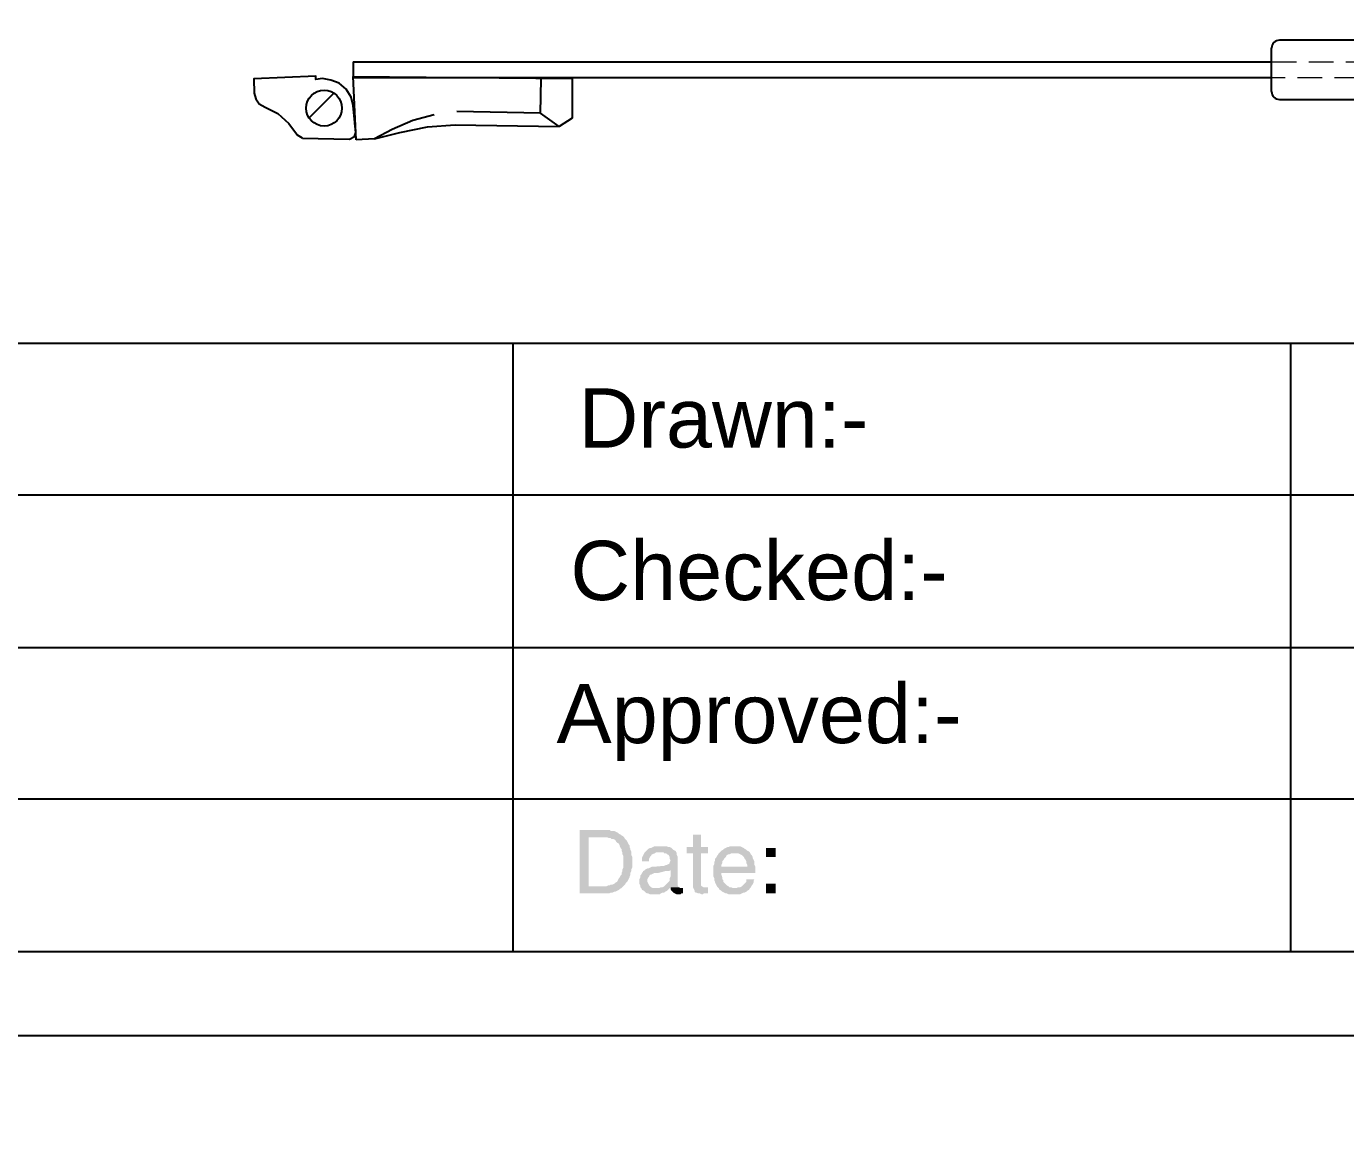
# Model space of a CAD drawing. Header units: millimetres. Extents: x 7018 to 13530, y 4187 to 5692.
# Drawn here: x 11308.6 to 11375.4, y 4946.8 to 5003 of the extents above; entities that cross this region are included whole.
import ezdxf

# ---------------------------------------------------------------- set-up
doc = ezdxf.new("R2010")
doc.units = ezdxf.units.MM
doc.linetypes.add('HIDDEN2', pattern=[0.1875, 0.125, -0.0625])
doc.layers.add('Hidden Line', color=1, linetype='HIDDEN2')
doc.layers.add('绘图', color=7, linetype='Continuous')
doc.styles.get("Standard").update_dxf_attribs({"font": 'arial.ttf'})

msp = doc.modelspace()

# ---------------------------------------------------------------- hatches: boundary and pattern name
at = {"transparency": 33554559}
for points in [[(11337.946, 4962.27), (11336.637, 4962.27), (11336.637, 4959.065), (11338.127, 4959.065), (11338.217, 4959.111), (11338.307, 4959.111), (11338.398, 4959.156), (11338.443, 4959.156), (11338.533, 4959.201), (11338.623, 4959.246), (11338.668, 4959.291), (11338.759, 4959.336), (11338.804, 4959.381), (11338.849, 4959.427), (11337.089, 4959.427), (11337.089, 4961.909), (11337.901, 4961.909), (11338.849, 4961.954), (11338.759, 4961.999), (11338.713, 4962.044), (11338.623, 4962.089), (11338.578, 4962.134), (11338.488, 4962.18), (11338.398, 4962.225), (11338.217, 4962.225), (11338.172, 4962.27), (11338.082, 4962.27)], [(11342.775, 4962.044), (11342.369, 4962.044), (11342.369, 4961.412), (11342.053, 4961.412), (11342.053, 4961.096), (11342.369, 4961.096), (11342.369, 4959.381), (11342.414, 4959.291), (11342.459, 4959.201), (11342.459, 4959.156), (11342.505, 4959.111), (11342.55, 4959.111), (11342.64, 4959.065), (11342.73, 4959.065), (11342.821, 4959.02), (11342.866, 4959.02), (11342.911, 4959.065), (11343.136, 4959.065), (11343.136, 4959.381), (11342.911, 4959.381), (11342.821, 4959.427), (11342.775, 4959.472), (11342.775, 4961.096), (11343.136, 4961.096), (11343.136, 4961.412), (11342.775, 4961.412)], [(11338.849, 4961.954), (11337.901, 4961.909), (11338.036, 4961.909), (11338.127, 4961.864), (11338.217, 4961.864), (11338.262, 4961.819), (11338.352, 4961.819), (11338.443, 4961.773), (11338.488, 4961.683), (11338.533, 4961.638), (11338.623, 4961.593), (11338.668, 4961.503), (11338.668, 4961.457), (11338.713, 4961.367), (11338.759, 4961.322), (11338.759, 4961.232), (11338.804, 4961.142), (11338.804, 4961.051), (11338.849, 4960.961), (11338.849, 4960.374), (11338.804, 4960.284), (11338.804, 4960.194), (11338.759, 4960.103), (11338.759, 4960.013), (11338.713, 4959.968), (11338.668, 4959.878), (11338.623, 4959.833), (11338.578, 4959.742), (11338.578, 4959.742), (11338.533, 4959.652), (11338.443, 4959.607), (11338.398, 4959.562), (11338.307, 4959.517), (11338.217, 4959.517), (11338.172, 4959.472), (11338.082, 4959.472), (11337.991, 4959.427), (11337.089, 4959.427), (11338.849, 4959.427), (11338.939, 4959.517), (11338.939, 4959.517), (11338.984, 4959.607), (11339.029, 4959.652), (11339.075, 4959.697), (11339.12, 4959.788), (11339.165, 4959.878), (11339.165, 4959.923), (11339.21, 4960.013), (11339.21, 4960.103), (11339.255, 4960.194), (11339.255, 4960.284), (11339.3, 4960.374), (11339.3, 4960.916), (11339.255, 4961.006), (11339.255, 4961.187), (11339.21, 4961.277), (11339.21, 4961.322), (11339.165, 4961.412), (11339.165, 4961.503), (11339.12, 4961.548), (11339.075, 4961.638), (11339.029, 4961.728), (11338.984, 4961.773), (11338.939, 4961.819), (11338.894, 4961.909)], [(11340.744, 4961.457), (11340.429, 4961.457), (11340.338, 4961.412), (11340.248, 4961.367), (11340.203, 4961.367), (11340.113, 4961.322), (11340.067, 4961.277), (11340.022, 4961.232), (11339.977, 4961.187), (11339.932, 4961.142), (11339.887, 4961.051), (11339.842, 4960.961), (11339.797, 4960.871), (11339.797, 4960.69), (11340.158, 4960.69), (11340.158, 4960.826), (11340.203, 4960.916), (11340.248, 4960.961), (11340.293, 4961.051), (11340.338, 4961.051), (11340.429, 4961.096), (11340.519, 4961.142), (11340.699, 4961.142), (11341.512, 4961.187), (11341.467, 4961.232), (11341.376, 4961.277), (11341.331, 4961.322), (11341.286, 4961.367), (11341.196, 4961.412), (11341.105, 4961.412), (11341.06, 4961.457), (11340.835, 4961.457)], [(11344.49, 4961.457), (11344.265, 4961.457), (11344.174, 4961.412), (11344.129, 4961.412), (11344.039, 4961.367), (11343.949, 4961.322), (11343.904, 4961.277), (11343.813, 4961.232), (11343.768, 4961.187), (11343.723, 4961.142), (11344.49, 4961.096), (11344.671, 4961.096), (11344.761, 4961.051), (11344.851, 4961.006), (11344.897, 4960.961), (11344.942, 4960.916), (11344.942, 4960.916), (11344.987, 4960.826), (11345.032, 4960.78), (11345.077, 4960.69), (11345.077, 4960.6), (11345.122, 4960.51), (11345.122, 4960.419), (11343.813, 4960.419), (11343.407, 4960.374), (11343.407, 4959.923), (11343.452, 4959.833), (11343.452, 4959.742), (11343.497, 4959.652), (11343.497, 4959.607), (11343.543, 4959.517), (11343.588, 4959.427), (11343.633, 4959.381), (11343.678, 4959.336), (11344.49, 4959.336), (11344.4, 4959.336), (11344.31, 4959.381), (11344.22, 4959.381), (11344.174, 4959.427), (11344.084, 4959.472), (11344.039, 4959.517), (11343.994, 4959.562), (11343.949, 4959.607), (11343.904, 4959.652), (11343.904, 4959.742), (11343.859, 4959.788), (11343.859, 4959.878), (11343.813, 4960.013), (11343.813, 4960.103), (11345.528, 4960.103), (11345.528, 4960.419), (11345.483, 4960.51), (11345.483, 4960.69), (11345.438, 4960.78), (11345.393, 4960.871), (11345.393, 4960.916), (11345.348, 4961.006), (11345.303, 4961.051), (11345.258, 4961.142), (11345.213, 4961.187), (11345.122, 4961.232), (11345.077, 4961.277), (11344.987, 4961.322), (11344.942, 4961.367), (11344.851, 4961.412), (11344.761, 4961.457), (11344.581, 4961.457)], [(11341.512, 4961.187), (11340.699, 4961.142), (11340.88, 4961.142), (11340.925, 4961.096), (11341.015, 4961.096), (11341.06, 4961.051), (11341.151, 4961.006), (11341.196, 4960.916), (11341.196, 4960.826), (11341.241, 4960.735), (11341.241, 4960.735), (11341.196, 4960.645), (11341.196, 4960.6), (11341.151, 4960.555), (11341.06, 4960.51), (11341.015, 4960.51), (11340.925, 4960.465), (11340.429, 4960.419), (11340.293, 4960.419), (11340.203, 4960.374), (11340.113, 4960.329), (11340.067, 4960.329), (11339.977, 4960.284), (11341.241, 4960.239), (11341.241, 4959.923), (11341.196, 4959.833), (11341.196, 4959.697), (11341.151, 4959.652), (11341.06, 4959.562), (11341.015, 4959.517), (11340.97, 4959.472), (11340.925, 4959.427), (11340.835, 4959.381), (11340.744, 4959.381), (11340.654, 4959.336), (11339.752, 4959.336), (11339.797, 4959.246), (11339.887, 4959.201), (11339.932, 4959.156), (11339.977, 4959.111), (11340.067, 4959.065), (11340.113, 4959.065), (11340.203, 4959.02), (11340.699, 4959.02), (11340.744, 4959.065), (11340.835, 4959.111), (11340.925, 4959.111), (11340.97, 4959.156), (11341.06, 4959.201), (11341.151, 4959.291), (11341.151, 4959.291), (11341.241, 4959.381), (11341.647, 4959.381), (11341.602, 4959.472), (11341.602, 4960.916), (11341.557, 4961.006), (11341.557, 4961.096)], [(11343.723, 4961.142), (11343.678, 4961.096), (11343.633, 4961.006), (11343.588, 4960.961), (11343.543, 4960.871), (11343.497, 4960.826), (11343.497, 4960.735), (11343.452, 4960.645), (11343.452, 4960.555), (11343.407, 4960.465), (11343.407, 4960.374), (11343.813, 4960.419), (11343.813, 4960.51), (11343.859, 4960.6), (11343.859, 4960.69), (11343.904, 4960.735), (11343.949, 4960.826), (11343.994, 4960.871), (11344.039, 4960.916), (11344.084, 4961.006), (11344.174, 4961.051), (11344.22, 4961.051), (11344.31, 4961.096), (11344.49, 4961.096)], [(11346.566, 4960.916), (11346.566, 4961.367), (11346.07, 4961.367), (11346.07, 4960.916)], [(11339.977, 4960.284), (11339.932, 4960.239), (11339.842, 4960.194), (11339.842, 4960.149), (11339.797, 4960.103), (11339.752, 4960.013), (11339.706, 4959.968), (11339.706, 4959.878), (11339.661, 4959.788), (11339.661, 4959.562), (11339.706, 4959.472), (11339.706, 4959.381), (11339.752, 4959.336), (11340.474, 4959.336), (11340.338, 4959.336), (11340.248, 4959.381), (11340.203, 4959.427), (11340.158, 4959.472), (11340.113, 4959.562), (11340.067, 4959.652), (11340.067, 4959.788), (11340.113, 4959.878), (11340.158, 4959.923), (11340.203, 4960.013), (11340.248, 4960.013), (11340.338, 4960.058), (11340.429, 4960.103), (11340.609, 4960.103), (11340.97, 4960.194), (11341.151, 4960.194), (11341.241, 4960.239)], [(11341.647, 4959.381), (11341.241, 4959.381), (11341.241, 4959.291), (11341.737, 4959.336), (11341.737, 4959.336)], [(11345.483, 4959.788), (11345.077, 4959.788), (11345.077, 4959.652), (11345.032, 4959.607), (11344.942, 4959.517), (11344.897, 4959.472), (11344.851, 4959.427), (11344.761, 4959.381), (11344.671, 4959.381), (11344.581, 4959.336), (11343.678, 4959.336), (11343.723, 4959.246), (11343.813, 4959.201), (11343.859, 4959.156), (11343.949, 4959.111), (11344.039, 4959.065), (11344.084, 4959.065), (11344.174, 4959.02), (11344.761, 4959.02), (11344.851, 4959.065), (11344.942, 4959.111), (11344.987, 4959.111), (11345.077, 4959.156), (11345.122, 4959.201), (11345.213, 4959.246), (11345.258, 4959.336), (11345.303, 4959.381), (11345.348, 4959.472), (11345.393, 4959.517), (11345.438, 4959.607), (11345.438, 4959.697)], [(11346.566, 4959.065), (11346.566, 4959.562), (11346.07, 4959.562), (11346.07, 4959.065)], [(11341.873, 4959.336), (11341.737, 4959.336), (11341.241, 4959.291), (11341.286, 4959.201), (11341.331, 4959.156), (11341.331, 4959.156), (11341.376, 4959.111), (11341.467, 4959.065), (11341.557, 4959.02), (11341.737, 4959.02), (11341.782, 4959.065), (11341.873, 4959.065)]]:
    msp.add_hatch(color=256, dxfattribs=at).paths.add_polyline_path(points)

# ---------------------------------------------------------------- linework, layer by layer
for p, q in [((11463.335, 5002.252), (11372.053, 5002.252)), ((11371.653, 4999.652), (11371.653, 5001.852)), ((11325.188, 5001.152), (11325.188, 5000.352)), ((11325.188, 5001.152), (11371.653, 5001.152)), ((11325.329, 4997.207), (11325.188, 5000.423)), ((11325.188, 5000.409), (11336.269, 5000.307)), ((11371.653, 5000.352), (11325.188, 5000.352)), ((11334.661, 4998.56), (11334.7, 5000.297)), ((11336.269, 5000.307), (11336.258, 4998.315)), ((11372.053, 4999.252), (11463.335, 4999.252)), ((11328.199, 4998.192), (11327.16, 4997.733)), ((11329.273, 4998.48), (11328.199, 4998.192)), ((11334.66, 4998.561), (11330.425, 4998.637)), ((11335.602, 4997.88), (11334.66, 4998.561)), ((11336.258, 4998.315), (11335.602, 4997.88)), ((11327.16, 4997.733), (11326.259, 4997.266)), ((11326.259, 4997.266), (11325.329, 4997.207)), ((11239.765, 4956.132), (11649.021, 4956.132))]:
    msp.add_line(p, q)
msp.add_lwpolyline([(11653.059, 4951.873), (11653.059, 5248.873), (11233.059, 5248.873), (11233.059, 4951.873)], close=True)
for points in [[(11325.324, 4997.588), (11325.174, 4998.941), (11325.082, 4999.363), (11324.82, 4999.781), (11324.477, 5000.072), (11324.05, 5000.234), (11323.626, 5000.311), (11323.288, 5000.263), (11323.285, 5000.432), (11320.154, 5000.293), (11320.166, 4999.573), (11320.256, 4999.278), (11320.43, 4999.027), (11320.729, 4998.863), (11321.37, 4998.536), (11321.929, 4998.037), (11322.363, 4997.452)], [(11324.189, 4999.559), (11322.941, 4998.309)], [(11322.62, 4997.287), (11322.363, 4997.452)], [(11322.62, 4997.287), (11324.992, 4997.244), (11325.244, 4997.375), (11325.324, 4997.588), (11325.274, 4998.053)], [(11326.259, 4997.266), (11327.535, 4997.588), (11328.946, 4997.86), (11330.35, 4997.962), (11335.602, 4997.88)], [(11252.583, 4986.912), (11649.021, 4986.912)], [(11333.252, 4986.912), (11333.252, 4956.132)], [(11372.608, 4986.912), (11372.608, 4956.132)], [(11252.583, 4979.24), (11548.713, 4979.24)], [(11252.583, 4971.522), (11601.654, 4971.522)], [(11252.583, 4963.849), (11548.713, 4963.849)]]:
    msp.add_lwpolyline(points)
msp.add_circle((11323.71, 4998.814), 0.906)
msp.add_circle((11323.71, 4998.814), 0.906)
for centre, start, end in [((11372.053, 5001.852), 90, 180), ((11372.053, 4999.652), 180, 270)]:
    msp.add_arc(centre, 0.4, start, end)
at = {"layer": 'Hidden Line', "lineweight": 9, "ltscale": 10}
for p, q in [((11371.653, 5001.152), (11451.089, 5001.152)), ((11451.089, 5000.352), (11371.653, 5000.352))]:
    msp.add_line(p, q, dxfattribs=at)
at = {"layer": '绘图', "lineweight": 13, "ltscale": 0.2}
for centre, radius, start, end in [((11323.851, 4624.639), 437.429, 88.5439, 88.5439), ((11323.871, 4624.747), 434.829, 88.05782, 88.05782), ((11345.593, 4624.747), 434.829, 88.05782, 88.05782), ((11326.674, 4762.447), 296.9, 89.34067, 89.34067), ((11348.395, 4762.503), 296.9, 89.34067, 89.34067)]:
    msp.add_arc(centre, radius, start, end, dxfattribs=at)

# ---------------------------------------------------------------- texts
at = {"char_height": 2.9997, "width": 34.34827, "attachment_point": 5}
for s, insert in [('Drawn:-', (11343.92, 4983.111)), ('Checked:-', (11345.717, 4975.393)), ('Approved:-', (11345.717, 4967.721))]:
    msp.add_mtext(s, dxfattribs=dict(at, insert=insert))

doc.saveas('drawing.dxf')
